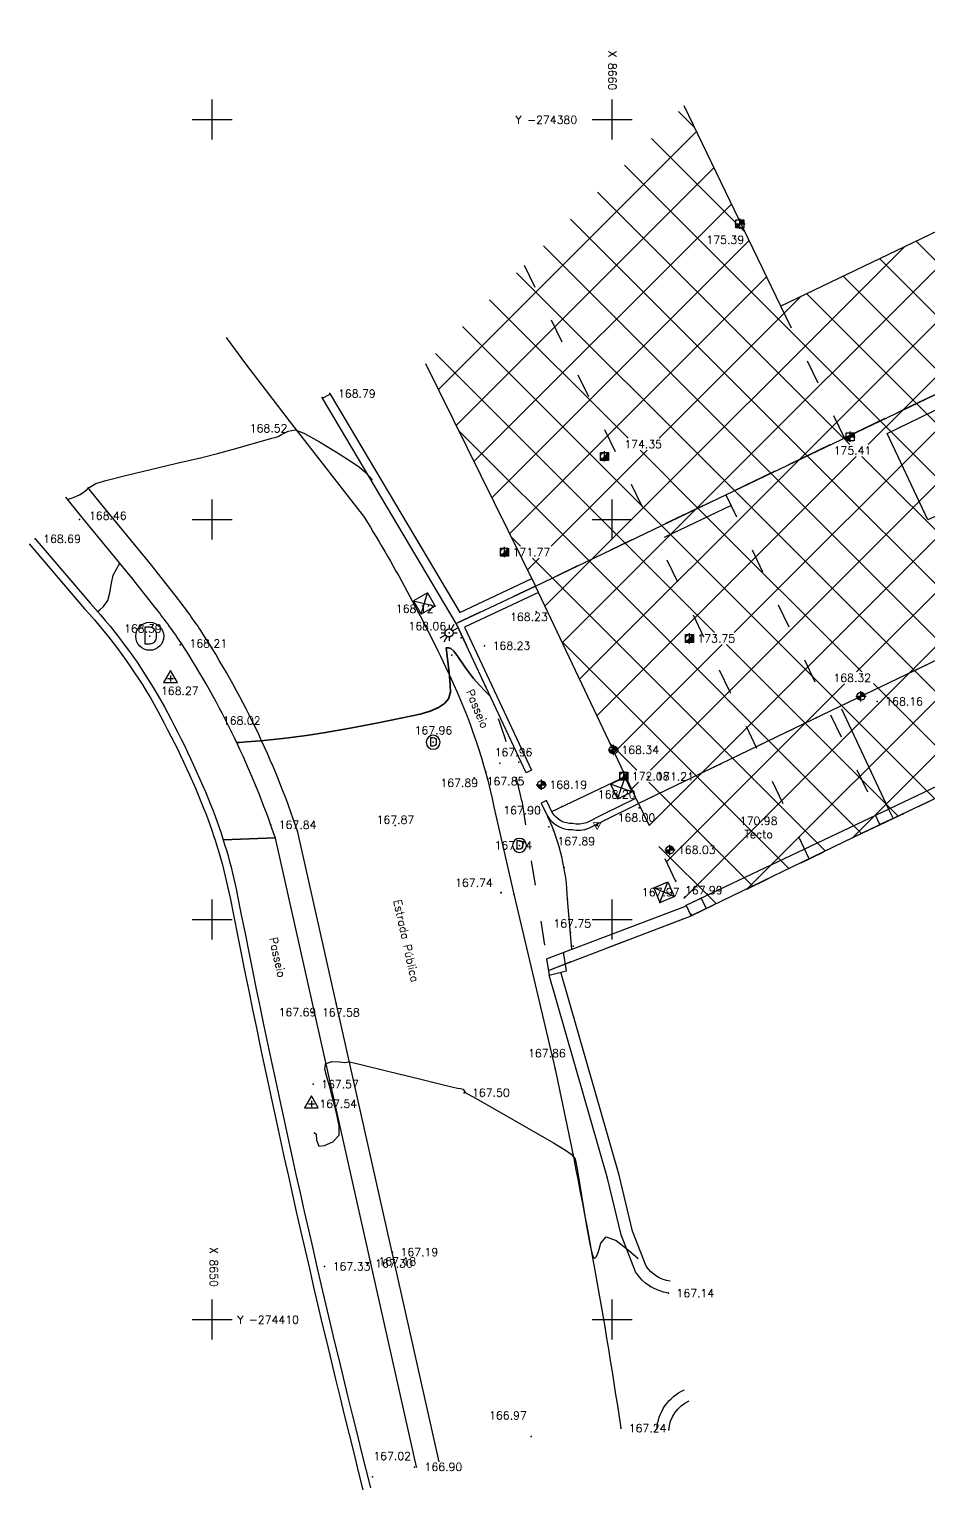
# Model space of a CAD drawing. Header units: metres. Extents: x 8590 to 8730, y -274450 to -274290.
# Drawn here: x 8645.43 to 8667.91, y -274414.26 to -274377.75 of the extents above; entities that cross this region are included whole.
import ezdxf

# ---------------------------------------------------------------- set-up
doc = ezdxf.new("R2010")
doc.units = ezdxf.units.M
doc.header["$LTSCALE"] = 2.54
doc.linetypes.add('ACAD_ISO03W100', pattern=[30, 12, -18])
doc.linetypes.add('ACAD_ISO04W100', pattern=[30, 24, -3, 0, -3])
for name, color, linetype in [('AeccObjExplode_IMP_A2_PORTRAIT_Vport_8A2', 7, 'Continuous'), ('AeccObjExplode_Model', 7, 'Continuous'), ('AreaPavim', 7, 'Continuous'), ('Construção-1Andar', 7, 'Continuous'), ('Estrada', 7, 'Continuous'), ('Hatch', 7, 'Continuous'), ('InfAgua', 5, 'Continuous'), ('MuroVedac', 252, 'Continuous'), ('PtCota', 7, 'Continuous'), ('PtCotaEd', 7, 'Continuous'), ('PtInfAgua', 160, 'Continuous'), ('PtInfElet', 7, 'Continuous'), ('PtInfEsg', 7, 'Continuous'), ('TxCota', 7, 'Continuous'), ('TxCotaEd', 7, 'Continuous'), ('TxPtInf', 7, 'Continuous'), ('TxTopo', 7, 'Continuous'), ('Vigas-Pilares', 7, 'Continuous')]:
    doc.layers.add(name, color=color, linetype=linetype)
for name, color, linetype, lineweight in [('CNMestra', 46, 'Continuous', 35), ('CNSecund', 42, 'Continuous', 25), ('ConsExist', 7, 'Continuous', 30), ('LimPredio', 10, 'ACAD_ISO04W100', 30)]:
    doc.layers.add(name, color=color, linetype=linetype, lineweight=lineweight)
doc.styles.add('2mm', font='simplex', dxfattribs={"height": 0.2})

# ---------------------------------------------------------------- blocks, each defined once
blk = doc.blocks.new('estação')
at = {"layer": 'PtCota'}
for p, q in [((0, 0.002), (-0.00173, -0.001)), ((0.00173, -0.001), (0, 0.002))]:
    blk.add_line(p, q, dxfattribs=at)
for points in [[(-0.00075, 0), (0.00075, 0)], [(0, 0.00075), (0, -0.00075)], [(-0.00173, -0.001), (0.00173, -0.001)]]:
    blk.add_lwpolyline(points, dxfattribs=at)
blk = doc.blocks.new('soleira')
at = {"layer": 'PtCotaEd'}
for p, q in [((-0.0013, 0), (0.0013, 0)), ((0, -0.0013), (0, 0.0013))]:
    blk.add_line(p, q, dxfattribs=at)
at = {"layer": 'PtCotaEd', "const_width": 0.001}
for points in [[(-0.0005, 0, 0.414214), (0, -0.0005, 1)], [(0.0005, 0, 0.414214), (0, 0.0005, 1)]]:
    blk.add_lwpolyline(points, format="xyb", dxfattribs=at)
at = {"layer": 'PtCotaEd'}
blk.add_circle((0, 0), 0.001, dxfattribs=at)
blk = doc.blocks.new('cercea')
at = {"layer": 'PtCotaEd', "ltscale": 0.01}
h = blk.add_hatch(color=256, dxfattribs=at)
h.paths.add_polyline_path([(0, -0.001), (0, 0), (-0.001, 0), (-0.001, -0.001)])
h.paths.add_polyline_path([(0.001, 0), (0.001, 0.001), (0, 0.001), (0, 0)])
at = {"layer": 'PtCotaEd'}
for p, q in [((0, -0.0013), (0, 0.0013)), ((-0.0013, 0), (0.0013, 0))]:
    blk.add_line(p, q, dxfattribs=at)
blk.add_lwpolyline([(-0.001, 0.001), (0.001, 0.001), (0.001, -0.001), (-0.001, -0.001)], close=True, dxfattribs=at)
blk = doc.blocks.new('caixa de esgotos pequena')
at = {"layer": 'PtInfEsg'}
for p, q in [((-0.00058, -0.00097), (-0.00058, 0.00117)), ((-0.00058, 0.00117), (-0.00039, 0.00117)), ((-0.00039, 0.00117), (0, 0.00117)), ((-0.00039, -0.00097), (-0.00058, -0.00097)), ((0, -0.00097), (-0.00039, -0.00097))]:
    blk.add_line(p, q, dxfattribs=at)
blk.add_lwpolyline([(0, 0.00117, -0.414214), (0.00078, 0.00039, 0), (0.00078, -0.00019, -0.414214), (0, -0.00097, -3.382477)], format="xyb", dxfattribs=at)
for start, end in [(90, 270), (270, 90)]:
    blk.add_arc((0, 0), 0.00175, start, end, dxfattribs=at)
blk = doc.blocks.new('pi')
for points in [[(-0.2, 0), (-0.1, 0)], [(0, 0.2), (0, 0.1)], [(0.05, 0.087), (0.125, 0.217)], [(0.087, 0.05), (0.217, 0.125)], [(-0.217, -0.125), (-0.087, -0.05)], [(-0.125, -0.217), (-0.05, -0.087)], [(0, -0.1), (0, -0.2)], [(0.1, 0), (0.2, 0)]]:
    blk.add_lwpolyline(points)
blk.add_circle((0, 0), 0.1)
blk = doc.blocks.new('cont ag')
at = {"layer": 'PtInfAgua', "ltscale": 0.01}
h = blk.add_hatch(color=5, dxfattribs=at)
h.dxf.hatch_style = 1
h.paths.add_polyline_path([(-0.00112, 0.00074), (-0.00001, -0.00121), (0.0011, 0.00074)])
h.paths.add_polyline_path([(-0.00079, 0.00054), (0.00077, 0.00054), (-0.00001, -0.00082)], flags=16)
at = {"layer": 'TxPtInf', "color": 5, "ltscale": 0.01, "style": '2mm'}
blk.add_text('A', height=0.000778, dxfattribs=at).set_placement((-0.00031, -0.00026))
blk = doc.blocks.new('beirado')
at = {"layer": 'PtCotaEd'}
h = blk.add_hatch(color=256, dxfattribs=at)
h.paths.add_polyline_path([(0, 0), (-0.00071, -0.00071, 0.198912), (0, -0.001)])
h.paths.add_polyline_path([(0, 0), (0, -0.001, 0.414214), (0.001, 0, 0.198912), (0.00071, 0.0007)])
at = {"layer": 'PtCotaEd', "ltscale": 0.01}
for p, q in [((-0.001, 0.001), (0.001, 0.001)), ((-0.001, -0.001), (-0.001, 0.001)), ((0.001, 0.001), (0.001, -0.001)), ((0.001, -0.001), (-0.001, -0.001))]:
    blk.add_line(p, q, dxfattribs=at)
at = {"layer": 'PtCotaEd'}
blk.add_line((0, -0.0013), (0, 0.0013), dxfattribs=at)
blk.add_lwpolyline([(0.001, 0.001), (-0.001, -0.001)], dxfattribs=at)
blk.add_circle((0, 0), 0.001, dxfattribs=at)
blk = doc.blocks.new('caixa de esgotos')
at = {"layer": 'PtInfEsg'}
blk.add_circle((0, 0), 0.0035, dxfattribs=at)
at = {"layer": 'TxPtInf'}
for p, q in [((-0.00117, -0.00194), (-0.00117, 0.00233)), ((-0.00117, 0.00233), (-0.00078, 0.00233)), ((-0.00078, 0.00233), (0, 0.00233)), ((-0.00078, -0.00194), (-0.00117, -0.00194)), ((0, -0.00194), (-0.00078, -0.00194))]:
    blk.add_line(p, q, dxfattribs=at)
blk.add_lwpolyline([(0, 0.00233, -0.414214), (0.00156, 0.00078, 0), (0.00156, -0.00039, -0.414214), (0, -0.00194, -3.382477)], format="xyb", dxfattribs=at)
blk = doc.blocks.new('*U18')
at = {"layer": 'CNSecund', "elevation": 167.5, "flags": 128}
blk.add_lwpolyline([(8652.539, -274405.325), (8652.546, -274405.329), (8652.58, -274405.349), (8652.603, -274405.364), (8652.609, -274405.507), (8652.664, -274405.669), (8652.807, -274405.654), (8653.016, -274405.556), (8653.172, -274405.395), (8653.179, -274405.158), (8653.103, -274404.799), (8653.003, -274404.429), (8652.934, -274404.159), (8652.87, -274403.931), (8652.814, -274403.744), (8652.836, -274403.607), (8652.988, -274403.55), (8653.186, -274403.559), (8653.298, -274403.574), (8653.366, -274403.565), (8653.433, -274403.559), (8653.721, -274403.628), (8654.388, -274403.79), (8655.181, -274403.985), (8655.848, -274404.148), (8656.136, -274404.218), (8656.21, -274404.229), (8656.273, -274404.241), (8656.327, -274404.322), (8656.581, -274404.468), (8657.181, -274404.811), (8657.905, -274405.226), (8658.53, -274405.586), (8658.833, -274405.767), (8658.971, -274405.864), (8659.073, -274405.985), (8659.137, -274406.286), (8659.237, -274406.903), (8659.353, -274407.618), (8659.444, -274408.113), (8659.503, -274408.366), (8659.537, -274408.452), (8659.551, -274408.465), (8659.572, -274408.462), (8659.608, -274408.421), (8659.654, -274408.298), (8659.72, -274408.093), (8659.853, -274407.933), (8660.1, -274408.028), (8660.404, -274408.27), (8660.648, -274408.473)], dxfattribs=at)
blk = doc.blocks.new('*U19')
at = {"layer": 'CNSecund', "elevation": 168.5, "flags": 128}
blk.add_lwpolyline([(8647.139, -274392.307), (8647.153, -274392.295), (8647.195, -274392.259), (8647.281, -274392.179), (8647.391, -274392.03), (8647.447, -274391.833), (8647.483, -274391.591), (8647.525, -274391.396), (8647.615, -274391.225), (8647.694, -274391.094)], dxfattribs=at)
blk = doc.blocks.new('*U20')
at = {"layer": 'CNSecund', "elevation": 168.5, "flags": 128}
blk.add_lwpolyline([(8646.39, -274389.499), (8646.412, -274389.491), (8646.462, -274389.475), (8646.551, -274389.447), (8646.686, -274389.389), (8646.8, -274389.307), (8646.926, -274389.201), (8647.093, -274389.099), (8647.345, -274389.023), (8647.835, -274388.9), (8648.46, -274388.751), (8649.12, -274388.597), (8649.711, -274388.457), (8650.133, -274388.352), (8650.596, -274388.227), (8651.027, -274388.105), (8651.35, -274388.012), (8651.492, -274387.97), (8651.571, -274387.951), (8651.65, -274387.93), (8651.737, -274387.878), (8651.898, -274387.798), (8652.087, -274387.764), (8652.31, -274387.855), (8652.685, -274388.062), (8653.109, -274388.317), (8653.476, -274388.55), (8653.685, -274388.692), (8653.821, -274388.814), (8653.923, -274388.927), (8654.002, -274389.015)], dxfattribs=at)
blk = doc.blocks.new('*U22')
at = {"layer": 'CNMestra', "elevation": 168, "flags": 128}
blk.add_lwpolyline([(8650.278, -274398.011), (8651.577, -274397.959)], dxfattribs=at)
blk = doc.blocks.new('*U23')
at = {"layer": 'CNMestra', "elevation": 168, "flags": 128}
blk.add_lwpolyline([(8650.617, -274395.579), (8650.628, -274395.578), (8650.687, -274395.574), (8650.86, -274395.562), (8651.209, -274395.533), (8651.764, -274395.48), (8652.355, -274395.405), (8652.835, -274395.327), (8653.449, -274395.218), (8654.108, -274395.093), (8654.721, -274394.971), (8655.2, -274394.866), (8655.453, -274394.796), (8655.655, -274394.701), (8655.81, -274394.598), (8655.912, -274394.483), (8655.958, -274394.32), (8655.949, -274394.132), (8655.922, -274393.825), (8655.873, -274393.417), (8655.852, -274393.208), (8655.909, -274393.214), (8655.97, -274393.229), (8656.044, -274393.293), (8656.138, -274393.429), (8656.334, -274393.712), (8656.535, -274393.98), (8656.688, -274394.154), (8656.82, -274394.288), (8656.95, -274394.417)], dxfattribs=at)
blk = doc.blocks.new('AeccObjExplode_IMP_A2_PORTRAIT_Vport_8A2')
at = {"layer": 'CNMestra'}
for name in ['*U23', '*U22']:
    blk.add_blockref(name, (0, 0), dxfattribs=at)
at = {"layer": 'CNSecund'}
for name in ['*U20', '*U19', '*U18']:
    blk.add_blockref(name, (0, 0), dxfattribs=at)
blk = doc.blocks.new('*U25')
at = {"layer": 'CNSecund', "elevation": 167.5, "flags": 128}
blk.add_lwpolyline([(8652.539, -274405.325), (8652.546, -274405.329), (8652.58, -274405.349), (8652.603, -274405.364), (8652.609, -274405.507), (8652.664, -274405.669), (8652.807, -274405.654), (8653.016, -274405.556), (8653.172, -274405.395), (8653.179, -274405.158), (8653.103, -274404.799), (8653.003, -274404.429), (8652.934, -274404.159), (8652.87, -274403.931), (8652.814, -274403.744), (8652.836, -274403.607), (8652.988, -274403.55), (8653.186, -274403.559), (8653.298, -274403.574), (8653.366, -274403.565), (8653.433, -274403.559), (8653.721, -274403.628), (8654.388, -274403.79), (8655.181, -274403.985), (8655.848, -274404.148), (8656.136, -274404.218), (8656.21, -274404.229), (8656.273, -274404.241), (8656.327, -274404.322), (8656.581, -274404.468), (8657.181, -274404.811), (8657.905, -274405.226), (8658.53, -274405.586), (8658.833, -274405.767), (8658.971, -274405.864), (8659.073, -274405.985), (8659.137, -274406.286), (8659.237, -274406.903), (8659.353, -274407.618), (8659.444, -274408.113), (8659.503, -274408.366), (8659.537, -274408.452), (8659.551, -274408.465), (8659.572, -274408.462), (8659.608, -274408.421), (8659.654, -274408.298), (8659.72, -274408.093), (8659.853, -274407.933), (8660.1, -274408.028), (8660.404, -274408.27), (8660.648, -274408.473)], dxfattribs=at)
blk = doc.blocks.new('*U26')
at = {"layer": 'CNSecund', "elevation": 168.5, "flags": 128}
blk.add_lwpolyline([(8647.139, -274392.307), (8647.153, -274392.295), (8647.195, -274392.259), (8647.281, -274392.179), (8647.391, -274392.03), (8647.447, -274391.833), (8647.483, -274391.591), (8647.525, -274391.396), (8647.615, -274391.225), (8647.694, -274391.094)], dxfattribs=at)
blk = doc.blocks.new('*U27')
at = {"layer": 'CNSecund', "elevation": 168.5, "flags": 128}
blk.add_lwpolyline([(8646.39, -274389.499), (8646.412, -274389.491), (8646.462, -274389.475), (8646.551, -274389.447), (8646.686, -274389.389), (8646.8, -274389.307), (8646.926, -274389.201), (8647.093, -274389.099), (8647.345, -274389.023), (8647.835, -274388.9), (8648.46, -274388.751), (8649.12, -274388.597), (8649.711, -274388.457), (8650.133, -274388.352), (8650.596, -274388.227), (8651.027, -274388.105), (8651.35, -274388.012), (8651.492, -274387.97), (8651.571, -274387.951), (8651.65, -274387.93), (8651.737, -274387.878), (8651.898, -274387.798), (8652.087, -274387.764), (8652.31, -274387.855), (8652.685, -274388.062), (8653.109, -274388.317), (8653.476, -274388.55), (8653.685, -274388.692), (8653.821, -274388.814), (8653.923, -274388.927), (8654.002, -274389.015)], dxfattribs=at)
blk = doc.blocks.new('*U29')
at = {"layer": 'CNMestra', "elevation": 168, "flags": 128}
blk.add_lwpolyline([(8650.278, -274398.011), (8651.577, -274397.959)], dxfattribs=at)
blk = doc.blocks.new('*U30')
at = {"layer": 'CNMestra', "elevation": 168, "flags": 128}
blk.add_lwpolyline([(8650.617, -274395.579), (8650.628, -274395.578), (8650.687, -274395.574), (8650.86, -274395.562), (8651.209, -274395.533), (8651.764, -274395.48), (8652.355, -274395.405), (8652.835, -274395.327), (8653.449, -274395.218), (8654.108, -274395.093), (8654.721, -274394.971), (8655.2, -274394.866), (8655.453, -274394.796), (8655.655, -274394.701), (8655.81, -274394.598), (8655.912, -274394.483), (8655.958, -274394.32), (8655.949, -274394.132), (8655.922, -274393.825), (8655.873, -274393.417), (8655.852, -274393.208), (8655.909, -274393.214), (8655.97, -274393.229), (8656.044, -274393.293), (8656.138, -274393.429), (8656.334, -274393.712), (8656.535, -274393.98), (8656.688, -274394.154), (8656.82, -274394.288), (8656.95, -274394.417)], dxfattribs=at)
blk = doc.blocks.new('AeccObjExplode_Model')
at = {"layer": 'CNMestra'}
for name in ['*U30', '*U29']:
    blk.add_blockref(name, (0, 0), dxfattribs=at)
at = {"layer": 'CNSecund'}
for name in ['*U27', '*U26', '*U25']:
    blk.add_blockref(name, (0, 0), dxfattribs=at)

msp = doc.modelspace()

# ---------------------------------------------------------------- hatches: boundary and pattern name
at = {"layer": 'Hatch'}
h = msp.add_hatch(dxfattribs=at)
h.set_pattern_fill('ANSI37', color=256, scale=0.3, style=0)
h.paths.add_polyline_path([(8659.709, -274388.525), (8659.709, -274388.325), (8659.909, -274388.325), (8659.909, -274388.525)], flags=16)
h.paths.add_polyline_path([(8664.877, -274384.375), (8664.958, -274384.375), (8664.958, -274384.405), (8664.877, -274384.405)], flags=24)
h.paths.add_polyline_path([(8664.877, -274384.347), (8664.978, -274384.347), (8664.978, -274384.377), (8664.877, -274384.377)], flags=25)
h.paths.add_polyline_path([(8664.877, -274384.319), (8664.935, -274384.319), (8664.935, -274384.349), (8664.877, -274384.349)], flags=25)
h.paths.add_polyline_path([(8665.572, -274387.455), (8665.798, -274387.455), (8665.798, -274387.487), (8665.572, -274387.487)], flags=24)
h.paths.add_polyline_path([(8665.572, -274387.428), (8665.669, -274387.428), (8665.669, -274387.458), (8665.572, -274387.458)], flags=24)
h.paths.add_polyline_path([(8665.572, -274387.4), (8665.629, -274387.4), (8665.629, -274387.43), (8665.572, -274387.43)], flags=24)
h.paths.add_polyline_path([(8661.899, -274389.798), (8661.948, -274389.798), (8661.948, -274389.828), (8661.899, -274389.828)], flags=24)
h.paths.add_polyline_path([(8660.722, -274389.609), (8660.862, -274389.609), (8660.862, -274389.639), (8660.722, -274389.639)], flags=24)
h.paths.add_polyline_path([(8660.722, -274389.581), (8660.827, -274389.581), (8660.827, -274389.611), (8660.722, -274389.611)], flags=24)
h.paths.add_polyline_path([(8660.722, -274389.553), (8660.78, -274389.553), (8660.78, -274389.583), (8660.722, -274389.583)], flags=24)
h.paths.add_polyline_path([(8657.88, -274391.305), (8657.961, -274391.305), (8657.961, -274391.335), (8657.88, -274391.335)], flags=25)
h.paths.add_polyline_path([(8657.88, -274391.277), (8657.985, -274391.277), (8657.985, -274391.307), (8657.88, -274391.307)], flags=25)
h.paths.add_polyline_path([(8657.88, -274391.249), (8657.941, -274391.249), (8657.941, -274391.279), (8657.88, -274391.279)], flags=24)
h.paths.add_polyline_path([(8655.35, -274386.116), (8655.431, -274386.116), (8655.431, -274386.146), (8655.35, -274386.146)], flags=24)
h.paths.add_polyline_path([(8655.35, -274386.088), (8655.455, -274386.088), (8655.455, -274386.118), (8655.35, -274386.118)], flags=25)
h.paths.add_polyline_path([(8655.35, -274386.06), (8655.411, -274386.06), (8655.411, -274386.09), (8655.35, -274386.09)], flags=25)
h.paths.add_polyline_path([(8659.824, -274388.438), (8659.872, -274388.438), (8659.872, -274388.468), (8659.824, -274388.468)], flags=8)
h.paths.add_polyline_path([(8659.824, -274388.41), (8659.929, -274388.41), (8659.929, -274388.44), (8659.824, -274388.44)], flags=24)
h.paths.add_polyline_path([(8659.824, -274388.382), (8659.885, -274388.382), (8659.885, -274388.412), (8659.824, -274388.412)], flags=8)
h.paths.add_polyline_path([(8658.048, -274391.65), (8658.107, -274391.65), (8658.107, -274391.68), (8658.048, -274391.68)], flags=9)
h.paths.add_polyline_path([(8664.217, -274384.672), (8664.216, -274384.672), (8663.269, -274382.71), (8663.093, -274382.71), (8663.093, -274382.51), (8663.172, -274382.51), (8661.798, -274379.664), (8657.803, -274383.644), (8661.027, -274390.253), (8661.884, -274389.841), (8662.842, -274389.382), (8665.809, -274387.963)])
h.paths.add_polyline_path([(8660.253, -274388.271), (8660.253, -274387.971), (8661.305, -274387.971), (8661.305, -274388.271)])
h.paths.add_polyline_path([(8657.587, -274390.667), (8658.474, -274390.667), (8658.474, -274390.967), (8657.735, -274390.967), (8658.082, -274391.669), (8661.027, -274390.253), (8657.803, -274383.644), (8655.335, -274386.103)])
h.paths.add_polyline_path([(8671.577, -274381.465), (8671.455, -274381.194), (8664.217, -274384.672), (8665.809, -274387.963), (8665.846, -274387.945), (8665.846, -274387.834), (8666.046, -274387.834), (8666.046, -274387.849), (8670.358, -274385.786), (8670.358, -274385.651), (8670.482, -274385.651)])
h.paths.add_polyline_path([(8669.335, -274385.573), (8669.335, -274385.273), (8670.397, -274385.273), (8670.397, -274385.573)])
h = msp.add_hatch(dxfattribs=at)
h.set_pattern_fill('ANSI37', color=256, scale=0.3, style=0)
h.paths.add_polyline_path([(8672.412, -274388.641), (8669.581, -274389.977), (8670.676, -274392.282), (8665.468, -274394.783), (8660.661, -274397.1), (8661.991, -274399.904), (8666.28, -274397.826), (8670.362, -274395.89), (8674.833, -274393.756)])
h.paths.add_polyline_path([(8671.327, -274386.334), (8671.327, -274386.335), (8670.274, -274386.335), (8670.274, -274386.035), (8671.186, -274386.035), (8670.938, -274385.508), (8661.884, -274389.841), (8658.082, -274391.669), (8659.699, -274395.079), (8660.661, -274397.1), (8665.468, -274394.783), (8670.676, -274392.282), (8669.581, -274389.977), (8672.412, -274388.64)])
h.paths.add_polyline_path([(8666.531, -274394.111), (8666.531, -274393.811), (8665.479, -274393.811), (8665.479, -274394.111)], flags=0)
h.paths.add_polyline_path([(8660.44, -274396.27), (8660.44, -274396.57), (8661.492, -274396.57), (8661.492, -274396.27)], flags=0)
h.paths.add_polyline_path([(8665.485, -274388.128), (8665.485, -274388.428), (8666.452, -274388.428), (8666.452, -274388.128)], flags=0)
h.paths.add_polyline_path([(8662.08, -274392.827), (8662.08, -274393.127), (8663.132, -274393.127), (8663.132, -274392.827)], flags=0)

# ---------------------------------------------------------------- linework, layer by layer
at = {"color": 252, "ltscale": 0.01}
for p, q in [((8650, -274380.5), (8650, -274379.5)), ((8660, -274380.5), (8660, -274379.5)), ((8649.5, -274380), (8650.5, -274380)), ((8659.5, -274380), (8660.5, -274380)), ((8650, -274390.5), (8650, -274389.5)), ((8660, -274390.5), (8660, -274389.5)), ((8649.5, -274390), (8650.5, -274390)), ((8659.5, -274390), (8660.5, -274390)), ((8650, -274400.5), (8650, -274399.5)), ((8660, -274400.5), (8660, -274399.5)), ((8649.5, -274400), (8650.5, -274400)), ((8659.5, -274400), (8660.5, -274400)), ((8650, -274410.5), (8650, -274409.5)), ((8660, -274410.5), (8660, -274409.5)), ((8649.5, -274410), (8650.5, -274410)), ((8659.5, -274410), (8660.5, -274410))]:
    msp.add_line(p, q, dxfattribs=at)
at = {"layer": 'AreaPavim'}
for points in [[(8655.676, -274413.557), (8652.142, -274397.814, 0.063154), (8649.717, -274392.778, 0.017354), (8649.065, -274391.883), (8648.448, -274391.099), (8647.171, -274389.54), (8646.897, -274389.203)], [(8658.989, -274400.743), (8658.883, -274399.489, 0.099705), (8658.392, -274397.434, -1.450957)]]:
    msp.add_lwpolyline(points, format="xyb", dxfattribs=at)
msp.add_lwpolyline([(8658.488, -274397.298), (8660.19, -274396.496)], dxfattribs=at)
at = {"layer": 'ConsExist'}
for points in [[(8670.459, -274385.737), (8671.577, -274381.465), (8671.455, -274381.194), (8664.216, -274384.672), (8661.798, -274379.664)], [(8655.335, -274386.103), (8658.082, -274391.669)], [(8662.225, -274399.467), (8662.352, -274399.729), (8661.978, -274399.91), (8661.849, -274399.644), (8662.224, -274399.466)]]:
    msp.add_lwpolyline(points, dxfattribs=at)
for points in [[(8670.938, -274385.508), (8672.412, -274388.64), (8669.581, -274389.977), (8670.676, -274392.282), (8665.468, -274394.783), (8660.661, -274397.1), (8659.699, -274395.079), (8658.082, -274391.669), (8661.884, -274389.841), (8661.884, -274389.841), (8670.938, -274385.508)], [(8666.693, -274397.63), (8666.583, -274397.397), (8666.764, -274397.311), (8666.909, -274397.242), (8667.02, -274397.475)]]:
    msp.add_lwpolyline(points, close=True, dxfattribs=at)
at = {"layer": 'ConsExist', "linetype": 'ACAD_ISO03W100', "ltscale": 0.02}
msp.add_lwpolyline([(8672.412, -274388.641), (8669.581, -274389.977), (8670.676, -274392.282), (8665.468, -274394.783), (8660.661, -274397.1), (8661.991, -274399.904), (8666.28, -274397.826), (8670.362, -274395.89), (8674.833, -274393.756), (8672.412, -274388.641)], dxfattribs=at)
at = {"layer": 'Construção-1Andar', "linetype": 'ACAD_ISO03W100', "lineweight": 30, "ltscale": 0.02}
for points in [[(8657.803, -274383.644), (8661.027, -274390.253)], [(8665.809, -274387.963), (8664.217, -274384.672)], [(8672.412, -274388.64), (8670.938, -274385.508), (8662.842, -274389.382), (8666.753, -274397.602), (8670.362, -274395.89), (8674.833, -274393.756), (8672.476, -274388.776), (8672.412, -274388.64)], [(8662.842, -274389.382), (8666.753, -274397.602), (8666.28, -274397.826), (8664.925, -274398.482), (8662.947, -274394.319), (8661.017, -274390.258), (8661.884, -274389.841), (8661.884, -274389.841), (8662.842, -274389.382)]]:
    msp.add_lwpolyline(points, dxfattribs=at)
at = {"layer": 'Construção-1Andar'}
for points in [[(8662.972, -274389.654), (8661.298, -274390.454)], [(8665.736, -274394.738), (8666.905, -274397.244)]]:
    msp.add_lwpolyline(points, dxfattribs=at)
at = {"layer": 'Estrada'}
for points in [[(8650.347, -274385.456), (8650.83, -274386.109), (8651.929, -274387.534), (8653.808, -274389.954, -0.029432), (8655.946, -274393.924, -0.05878), (8657.044, -274397.185), (8657.538, -274399.367), (8658.573, -274403.741, -0.016444), (8660.214, -274412.717)], [(8655.109, -274413.684), (8651.581, -274397.971, 0.062744), (8649.233, -274393.099, 0.017251), (8648.608, -274392.242), (8647.995, -274391.462), (8646.721, -274389.907), (8646.346, -274389.445)]]:
    msp.add_lwpolyline(points, format="xyb", dxfattribs=at)
at = {"layer": 'InfAgua'}
msp.add_lwpolyline([(8670.166, -274388.975), (8669.695, -274389.19), (8667.891, -274390.013), (8666.875, -274387.856), (8669.123, -274386.761), (8670.166, -274388.975)], close=True, dxfattribs=at)
at = {"layer": 'LimPredio', "linetype": 'ACAD_ISO03W100', "ltscale": 0.02}
msp.add_lwpolyline([(8673.026, -274375.615), (8671.577, -274381.465), (8671.577, -274381.465), (8670.459, -274385.737), (8661.884, -274389.841), (8661.884, -274389.841), (8658.082, -274391.669), (8656.098, -274392.601), (8656.87, -274394.248, -0.047478), (8657.74, -274397.033), (8658.408, -274401.272), (8661.978, -274399.91), (8666.28, -274397.826), (8670.362, -274395.89), (8674.833, -274393.756), (8672.412, -274388.641)], format="xyb", dxfattribs=at)
at = {"layer": 'MuroVedac'}
for points in [[(8656.098, -274392.601), (8652.756, -274386.969), (8652.954, -274386.869), (8656.192, -274392.325), (8657.989, -274391.481)], [(8658.155, -274391.823), (8656.306, -274392.691), (8657.985, -274396.271), (8657.849, -274396.335), (8656.098, -274392.601), (8658.082, -274391.669)], [(8658.362, -274400.98), (8661.856, -274399.657)], [(8658.464, -274401.25), (8661.978, -274399.91)], [(8658.362, -274400.98), (8658.425, -274401.396), (8658.857, -274401.285), (8658.786, -274400.819)]]:
    msp.add_lwpolyline(points, dxfattribs=at)
for points in [[(8645.428, -274390.614), (8646.81, -274392.233, -0.056793), (8648.548, -274394.623, -0.031269), (8649.788, -274397.215, -0.045857), (8650.447, -274399.459, 0.01343), (8653.769, -274414.256, 0.01343)], [(8645.576, -274390.487), (8646.956, -274392.104, -0.056739), (8648.718, -274394.527, -0.031283), (8649.969, -274397.143, -0.045869), (8650.638, -274399.421, 0.01343), (8653.958, -274414.209, 16.713193)], [(8660.597, -274396.966), (8659.78, -274397.37), (8659.358, -274397.581, -0.130422), (8659.009, -274397.605, -0.266421), (8658.503, -274397.329), (8658.358, -274397.029), (8658.223, -274397.094), (8658.371, -274397.401, 0.263505), (8658.996, -274397.755, 0.128815), (8659.416, -274397.719), (8659.847, -274397.504), (8660.661, -274397.1)], [(8661.409, -274409.342, -0.222098), (8660.584, -274408.805), (8660.223, -274407.882), (8659.881, -274406.47), (8658.425, -274401.396)], [(8661.451, -274409.045, -0.214322), (8660.853, -274408.668), (8660.51, -274407.792), (8660.171, -274406.393), (8658.716, -274401.321)], [(8661.116, -274412.757, -0.283527), (8661.805, -274411.759, 0.652879)], [(8661.416, -274412.772, -0.283527), (8661.926, -274412.034, -0.283527)]]:
    msp.add_lwpolyline(points, format="xyb", dxfattribs=at)
at = {"layer": 'PtCota', "linetype": 'Continuous'}
for p in [(8652.748, -274386.956, 168.707), (8652.946, -274386.856, 168.787), (8651.929, -274387.534, 168.52), (8646.721, -274389.907, 168.462), (8646.686, -274389.998, 168.598), (8645.576, -274390.487, 168.685), (8647.995, -274391.462, 168.34), (8655.303, -274392.102, 168.118), (8648.608, -274392.242, 168.282), (8658.1, -274392.314, 168.229), (8648.93, -274392.668, 168.275), (8655.921, -274392.839, 168.064), (8648.441, -274392.922, 168.393), (8649.198, -274393.139, 168.336), (8649.233, -274393.099, 168.209), (8656.221, -274392.964, 168.088), (8656.811, -274393.157, 168.229), (8655.99, -274393.394, 167.973), (8648.959, -274393.977, 168.269), (8666.626, -274394.55, 168.156), (8650.485, -274395.307, 168.023), (8655.526, -274395.572, 167.961), (8657.188, -274396.092, 167.817), (8657.665, -274396.071, 167.961), (8656.553, -274396.457, 167.886), (8656.843, -274396.312, 167.849), (8660.162, -274396.509, 168.196), (8660.901, -274396.427, 171.21), (8660.223, -274396.712, 168.199), (8658.739, -274397.18, 168.18), (8660.671, -274397.211, 167.996), (8657.899, -274397.272, 167.896), (8658.183, -274397.279, 167.931), (8651.465, -274397.633, 167.843), (8654.575, -274397.652, 167.87), (8658.42, -274397.688, 167.922), (8658.536, -274397.776, 167.894), (8659.625, -274397.646, 167.774), (8657.683, -274398.147, 167.743), (8661.376, -274398.327, 167.92), (8658.796, -274398.701, 167.814), (8661.59, -274399.045, 170.328), (8661.59, -274399.045, 170.978), (8657.216, -274399.334, 167.742), (8657.226, -274399.329, 167.742), (8657.538, -274399.367, 168.118), (8661.292, -274399.32, 167.97), (8661.547, -274399.426, 167.985), (8661.811, -274399.445, 167.994), (8658.883, -274399.489, 167.773), (8661.19, -274399.576, 167.959), (8658.954, -274400.329, 167.751), (8659.022, -274400.664, 167.819), (8652.498, -274402.318, 167.693), (8652.546, -274402.325, 167.583), (8653.103, -274402.097, 167.595), (8658.573, -274403.741, 167.859), (8652.524, -274404.121, 167.565), (8656.296, -274404.33, 167.495), (8652.48, -274404.609, 167.537), (8653.956, -274408.548, 167.18), (8654.508, -274408.315, 167.191), (8659.496, -274408.373, 167.554), (8652.813, -274408.673, 167.327), (8653.874, -274408.6, 167.299), (8660.946, -274409.171, 167.151), (8661.409, -274409.342, 167.136), (8657.972, -274412.923, 166.965), (8660.214, -274412.717, 167.235), (8655.061, -274413.691, 167.017), (8655.109, -274413.684, 166.901), (8654.005, -274413.935, 167.032)]:
    msp.add_point(p, dxfattribs=at)
at = {"layer": 'PtCotaEd', "linetype": 'Continuous'}
for p in [(8663.193, -274382.61, 175.392), (8665.946, -274387.934, 175.412), (8659.809, -274388.425, 174.354), (8657.31, -274390.817, 171.767), (8661.93, -274392.977, 173.747), (8666.217, -274394.421, 168.317), (8660.029, -274395.762, 168.338), (8660.29, -274396.42, 172.077), (8658.231, -274396.631, 168.186), (8661.444, -274398.261, 168.029)]:
    msp.add_point(p, dxfattribs=at)
at = {"layer": 'PtInfEsg'}
for points in [[(8655.032, -274392.038), (8655.575, -274392.166), (8655.226, -274392.37), (8655.381, -274391.834), (8655.032, -274392.038)], [(8655.032, -274392.038), (8655.226, -274392.37)], [(8655.381, -274391.834), (8655.575, -274392.166)], [(8660.316, -274396.443), (8660.13, -274396.981), (8660.491, -274396.808), (8659.955, -274396.616), (8660.316, -274396.443)], [(8660.316, -274396.443), (8660.491, -274396.808)], [(8659.955, -274396.616), (8660.13, -274396.981)], [(8661.037, -274399.213), (8661.394, -274399.063)], [(8661.19, -274399.576), (8661.394, -274399.063), (8661.547, -274399.426), (8661.037, -274399.213), (8661.19, -274399.576)], [(8661.19, -274399.576), (8661.547, -274399.426)]]:
    msp.add_lwpolyline(points, dxfattribs=at)
at = {"layer": 'Vigas-Pilares'}
msp.add_lwpolyline([(8674.833, -274393.756), (8670.362, -274395.89), (8666.28, -274397.826), (8661.978, -274399.91), (8661.849, -274399.644), (8666.764, -274397.311), (8671.756, -274394.932)], dxfattribs=at)

# ---------------------------------------------------------------- block references
at = {"layer": 'AeccObjExplode_IMP_A2_PORTRAIT_Vport_8A2'}
msp.add_blockref('AeccObjExplode_IMP_A2_PORTRAIT_Vport_8A2', (0, 0), dxfattribs=at)
msp.add_blockref('AeccObjExplode_IMP_A2_PORTRAIT_Vport_8A2', (0, 0), dxfattribs=at)
at = {"layer": 'AeccObjExplode_Model'}
msp.add_blockref('AeccObjExplode_Model', (0, 0), dxfattribs=at)
msp.add_blockref('AeccObjExplode_Model', (0, 0), dxfattribs=at)
at = {"layer": 'PtCota', "xscale": 100, "yscale": 100}
for p in [(8648.959, -274393.977, 168.269), (8652.48, -274404.609, 167.537)]:
    msp.add_blockref('estação', p, dxfattribs=at)
at = {"layer": 'PtCotaEd', "xscale": 100, "yscale": 100}
for name, p in [('cercea', (8663.193, -274382.61, 175.392)), ('cercea', (8665.946, -274387.934, 175.412)), ('beirado', (8659.809, -274388.425, 174.354)), ('beirado', (8657.31, -274390.817, 171.767)), ('beirado', (8661.93, -274392.977, 173.747)), ('soleira', (8666.217, -274394.421, 168.317)), ('soleira', (8660.029, -274395.762, 168.338)), ('soleira', (8658.231, -274396.631, 168.186)), ('beirado', (8660.29, -274396.42, 172.077)), ('soleira', (8661.444, -274398.261, 168.029))]:
    msp.add_blockref(name, p, dxfattribs=at)
at = {"layer": 'PtInfAgua', "xscale": 100, "yscale": 100}
msp.add_blockref('cont ag', (8659.625, -274397.646, 167.774), dxfattribs=at)
at = {"layer": 'PtInfElet'}
msp.add_blockref('pi', (8655.921, -274392.839, 168.064), dxfattribs=at)
at = {"layer": 'PtInfEsg', "xscale": 100, "yscale": 100}
for name, p in [('caixa de esgotos', (8648.441, -274392.922, 168.393)), ('caixa de esgotos pequena', (8655.526, -274395.572, 167.961)), ('caixa de esgotos pequena', (8657.683, -274398.147, 167.743))]:
    msp.add_blockref(name, p, dxfattribs=at)

# ---------------------------------------------------------------- texts
at = {"style": '2mm'}
for s, p in [('X 8660', (8659.904, -274378.279)), ('X 8650', (8649.943, -274408.189))]:
    msp.add_text(s, height=0.2, rotation=270, dxfattribs=at).set_placement(p)
for s, p in [('Y -274380', (8657.583, -274380.111)), ('Y -274410', (8650.628, -274410.104))]:
    msp.add_text(s, height=0.2, dxfattribs=at).set_placement(p)
at = {"layer": 'TxCota', "color": 7, "char_height": 0.2, "attachment_point": 4, "style": '2mm'}
for s, insert in [('168.79', (8653.146, -274386.856, 168.787)), ('168.52', (8650.94, -274387.724, 168.52)), ('168.46', (8646.921, -274389.907, 168.462)), ('168.69', (8645.776, -274390.487, 168.685)), ('168.12', (8654.591, -274392.234, 168.118)), ('168.23', (8657.447, -274392.438, 168.229)), ('168.39', (8647.799, -274392.729, 168.393)), ('168.06', (8654.907, -274392.667, 168.064)), ('168.21', (8649.433, -274393.099, 168.209)), ('168.23', (8657.011, -274393.157, 168.229)), ('168.27', (8648.721, -274394.285, 168.269)), ('168.16', (8666.826, -274394.55, 168.156)), ('168.02', (8650.269, -274395.029, 168.023)), ('167.96', (8655.061, -274395.273, 167.961)), ('167.96', (8657.062, -274395.82, 167.961)), ('167.89', (8655.705, -274396.586, 167.886)), ('167.85', (8656.862, -274396.546, 167.849)), ('171.21', (8661.101, -274396.427, 171.21)), ('168.20', (8659.642, -274396.875, 168.199)), ('167.90', (8657.277, -274397.272, 167.896)), ('167.84', (8651.665, -274397.633, 167.843)), ('167.87', (8654.111, -274397.507, 167.87)), ('168.00', (8660.135, -274397.455, 167.996)), ('167.89', (8658.63, -274398.045)), ('167.74', (8657.06, -274398.147, 167.743)), ('167.74', (8656.073, -274399.083, 167.742)), ('167.97', (8660.742, -274399.32, 167.97)), ('167.99', (8661.818, -274399.27, 167.994)), ('167.75', (8658.53, -274400.101, 167.751)), ('167.69', (8651.661, -274402.318, 167.693)), ('167.58', (8652.746, -274402.325, 167.583)), ('167.86', (8657.897, -274403.345, 167.859)), ('167.57', (8652.724, -274404.121, 167.565)), ('167.54', (8652.68, -274404.609, 167.537)), ('167.50', (8656.496, -274404.33, 167.495)), ('167.19', (8654.708, -274408.315, 167.191)), ('167.33', (8653.013, -274408.673, 167.327)), ('167.30', (8654.074, -274408.6, 167.299)), ('167.18', (8654.156, -274408.548, 167.18)), ('167.14', (8661.609, -274409.342, 167.136)), ('166.97', (8656.923, -274412.397, 166.965)), ('167.24', (8660.414, -274412.717, 167.235)), ('167.02', (8654.029, -274413.412, 167.017)), ('166.90', (8655.309, -274413.684, 166.901))]:
    msp.add_mtext(s, dxfattribs=dict(at, insert=insert))
at = {"layer": 'TxCotaEd', "color": 7, "char_height": 0.2, "attachment_point": 4, "style": '2mm'}
for s, insert in [('175.39', (8662.356, -274383.011, 175.392)), ('174.35', (8660.303, -274388.121, 174.354)), ('175.41', (8665.535, -274388.278, 175.412)), ('171.77', (8657.51, -274390.817, 171.767)), ('173.75', (8662.13, -274392.977, 173.747)), ('168.32', (8665.529, -274393.961, 168.317)), ('168.34', (8660.229, -274395.762, 168.338)), ('168.19', (8658.431, -274396.631, 168.186)), ('172.08', (8660.49, -274396.42, 172.077)), ('168.03', (8661.644, -274398.261, 168.029))]:
    msp.add_mtext(s, dxfattribs=dict(at, insert=insert))
at = {"layer": 'TxTopo', "char_height": 0.2, "attachment_point": 1, "style": '2mm'}
for s, insert, width, rotation in [('Passeio', (8656.525, -274394.224), 1.19758, 293.0535), ('Estrada Pública', (8654.726, -274399.48), 3.39051, 282.2715), ('Passeio', (8651.625, -274400.424), 1.19758, 282.2715)]:
    msp.add_mtext(s, dxfattribs=dict(at, insert=insert, width=width, rotation=rotation))
at = {"layer": 'TxTopo', "color": 1, "insert": (8663.661, -274397.702), "char_height": 0.2, "width": 0.23822, "attachment_point": 5, "style": '2mm'}
msp.add_mtext('170.98 Tecto', dxfattribs=at)

doc.saveas('drawing.dxf')
